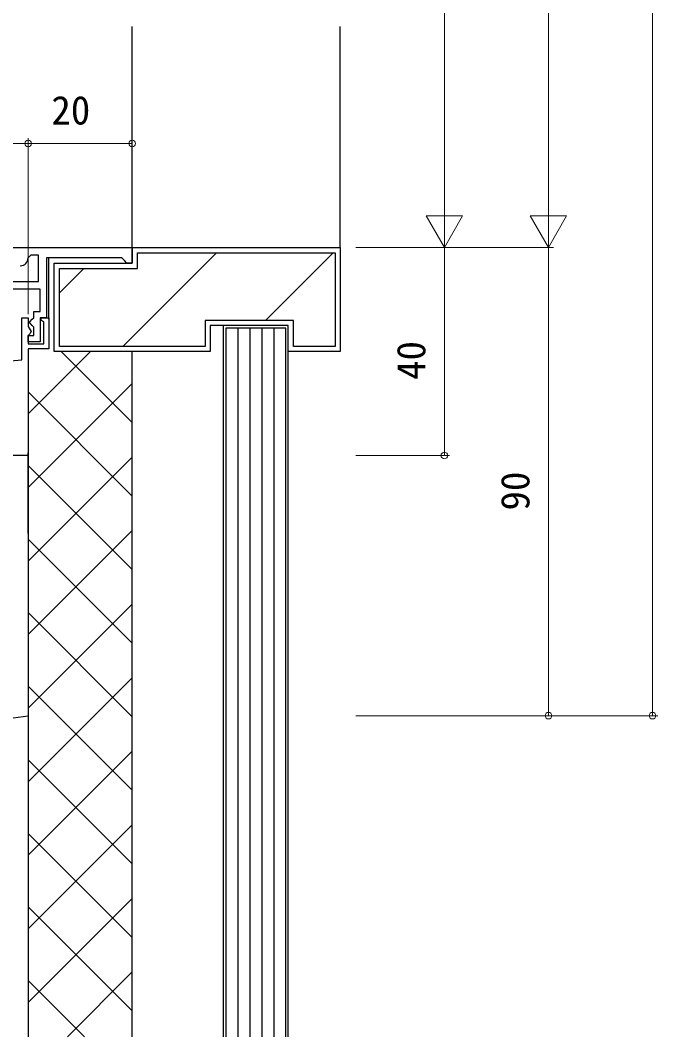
# Model space of a CAD drawing. Units: millimetres, scale not verified. Extents: x -437 to 438, y -681 to 679.
# Drawn here: x -203.3 to -80.8, y 28.8 to 224.2 of the extents above; entities that cross this region are included whole.
import ezdxf
from ezdxf.enums import TextEntityAlignment as Align

# ---------------------------------------------------------------- set-up
doc = ezdxf.new("R2010")
doc.units = ezdxf.units.MM
doc.header["$LTSCALE"] = 4
for name, color, linetype in [('0-2_YKK_11', 7, 'Continuous'), ('0-3_YKK_12', 2, 'Continuous'), ('0-7_YSS_K', 3, 'Continuous')]:
    doc.layers.add(name, color=color, linetype=linetype)
doc.layers.add('0-5_YKK_D', color=6, linetype='Continuous', lineweight=18)
doc.styles.add('ＭＳ ゴシック', font='')
doc.styles.get('ＭＳ ゴシック').set_extended_font_data('MS Gothic')

msp = doc.modelspace()

# ---------------------------------------------------------------- linework, layer by layer
at = {"layer": '0-2_YKK_11'}
for points in [[(-203.302, 180.513), (-181.802, 180.513), (-181.802, 177.513), (-182.802, 177.513), (-183.302, 178.013), (-183.802, 178.513), (-198.302, 178.513), (-198.302, 167.013), (-199.502, 167.013), (-199.502, 162.413), (-201.802, 162.413), (-201.802, 163.613), (-200.702, 163.613), (-200.702, 165.213), (-201.002, 165.513), (-201.502, 166.013), (-201.502, 166.213), (-201.002, 166.713), (-200.702, 167.013), (-200.702, 168.213), (-199.502, 168.213), (-199.502, 172.513), (-209.502, 172.513)], [(-209.802, 174.013), (-199.802, 174.013), (-199.802, 179.013), (-201.302, 179.013), (-201.802, 178.513)], [(-230.602, 156.513), (-203.002, 158.928), (-203.002, 167.013), (-201.802, 167.013), (-201.802, 165.333), (-201.242, 164.363), (-201.502, 163.913), (-201.802, 163.613), (-201.802, 162.013), (-198.802, 162.013), (-198.802, 166.252), (-199.342, 166.563), (-199.222, 167.013), (-197.802, 167.013), (-197.802, 161.013), (-201.802, 161.013), (-201.802, 140.513), (-206.844, 140.513)]]:
    msp.add_lwpolyline(points, dxfattribs=at)
msp.add_arc((-203.302, 178.513), 1.5, 270.00001, 359.99999, dxfattribs=at)
at = {"layer": '0-3_YKK_12'}
for p, q in [((-246.302, 180.513), (-202.802, 180.513)), ((-197.802, 166.713), (-197.802, 178.513)), ((-201.802, 125.513), (-201.802, 141.013))]:
    msp.add_line(p, q, dxfattribs=at)
msp.add_lwpolyline([(-182.302, 180.513), (-181.802, 180.513), (-181.802, 223.013)], dxfattribs=at)
at = {"layer": '0-5_YKK_D'}
for p, q in [((-81.802, 540.513), (-81.802, 90.513)), ((-101.802, 187.513), (-101.802, 473.513)), ((-121.802, 187.513), (-121.802, 273.513)), ((-201.802, 167.713), (-201.802, 201.513)), ((-201.802, 167.713), (-201.802, 201.513)), ((-181.802, 197.513), (-181.802, 201.513)), ((-201.802, 200.513), (-301.802, 200.513)), ((-181.802, 200.513), (-201.802, 200.513)), ((-121.802, 180.513), (-121.802, 192.638)), ((-101.802, 180.513), (-101.802, 192.638)), ((-121.802, 180.513), (-125.302, 186.576)), ((-118.302, 186.576), (-125.302, 186.576)), ((-121.802, 180.513), (-118.302, 186.576)), ((-101.802, 180.513), (-105.302, 186.576)), ((-98.302, 186.576), (-105.302, 186.576)), ((-101.802, 180.513), (-98.302, 186.576)), ((-138.802, 180.513), (-120.802, 180.513)), ((-137.802, 180.513), (-100.802, 180.513)), ((-137.802, 180.513), (-100.802, 180.513)), ((-137.802, 180.513), (-120.802, 180.513)), ((-121.802, 140.513), (-121.802, 180.513)), ((-101.802, 180.513), (-101.802, 90.513)), ((-138.802, 140.513), (-120.802, 140.513)), ((-138.802, 90.513), (-80.802, 90.513)), ((-137.802, 90.513), (-100.802, 90.513))]:
    msp.add_line(p, q, dxfattribs=at)
for centre in [(-201.802, 200.513), (-201.802, 200.513), (-181.802, 200.513), (-121.802, 140.513), (-101.802, 90.513), (-81.802, 90.513)]:
    msp.add_circle(centre, 0.637, dxfattribs=at)
at = {"layer": '0-7_YSS_K'}
for p, q in [((-141.802, 180.513), (-141.802, 223.013)), ((-183.625, 161.513), (-165.625, 179.513)), ((-156.174, 166.513), (-143.174, 179.513)), ((-195.802, 171.786), (-191.075, 176.513)), ((-161.502, 165.013), (-161.502, 28.8)), ((-159.202, 165.013), (-159.202, 28.8)), ((-156.902, 165.013), (-156.902, 28.8)), ((-154.602, 165.013), (-154.602, 28.8)), ((-201.802, 148.522), (-189.81, 160.513)), ((-181.802, 146.885), (-195.431, 160.513)), ((-181.802, 28.8), (-181.802, 160.513)), ((-201.802, 134.38), (-181.802, 154.38)), ((-181.802, 132.743), (-201.802, 152.743)), ((-201.802, 141.013), (-201.802, 90.513)), ((-201.802, 120.237), (-181.802, 140.237)), ((-181.802, 118.601), (-201.802, 138.601)), ((-201.802, 106.095), (-181.802, 126.095)), ((-181.802, 104.458), (-201.802, 124.458)), ((-201.802, 91.953), (-181.802, 111.953)), ((-181.802, 90.316), (-201.802, 110.316)), ((-201.802, 77.811), (-181.802, 97.811)), ((-181.802, 76.174), (-201.802, 96.174)), ((-201.802, 63.669), (-181.802, 83.669)), ((-181.802, 62.032), (-201.802, 82.032)), ((-201.802, 49.527), (-181.802, 69.527)), ((-181.802, 47.89), (-201.802, 67.89)), ((-201.802, 35.385), (-181.802, 55.385)), ((-181.802, 33.748), (-201.802, 53.748)), ((-194.245, 28.8), (-181.802, 41.242)), ((-190.997, 28.8), (-201.802, 39.606))]:
    msp.add_line(p, q, dxfattribs=at)
for points in [[(-196.802, 160.513), (-196.802, 177.513), (-181.802, 177.513), (-181.802, 180.513), (-141.802, 180.513), (-141.802, 160.513), (-151.802, 160.513), (-151.802, 165.513), (-166.802, 165.513), (-166.802, 160.513)], [(-195.802, 161.513), (-195.802, 176.513), (-180.802, 176.513), (-180.802, 179.513), (-142.802, 179.513), (-142.802, 161.513), (-150.802, 161.513), (-150.802, 166.513), (-167.802, 166.513), (-167.802, 161.513)]]:
    msp.add_lwpolyline(points, close=True, dxfattribs=at)
for points in [[(-151.802, 28.8), (-151.802, 165.513), (-164.302, 165.513), (-164.302, 28.8)], [(-152.302, 28.8), (-152.302, 165.013), (-163.802, 165.013), (-163.802, 28.8)], [(-351.802, 28.8), (-351.802, 70.513), (-201.802, 90.513), (-201.802, 28.8)]]:
    msp.add_lwpolyline(points, dxfattribs=at)

# ---------------------------------------------------------------- texts
at = {"layer": '0-5_YKK_D', "style": 'ＭＳ ゴシック'}
msp.add_text('20', height=5.499, dxfattribs=at).set_placement((-197.342, 202.513), align=Align.BOTTOM_LEFT)
for s, p in [('40', (-123.802, 155.059)), ('90', (-103.802, 129.952))]:
    msp.add_text(s, height=5.499, rotation=90, dxfattribs=at).set_placement(p, align=Align.BOTTOM_LEFT)

doc.saveas('drawing.dxf')
